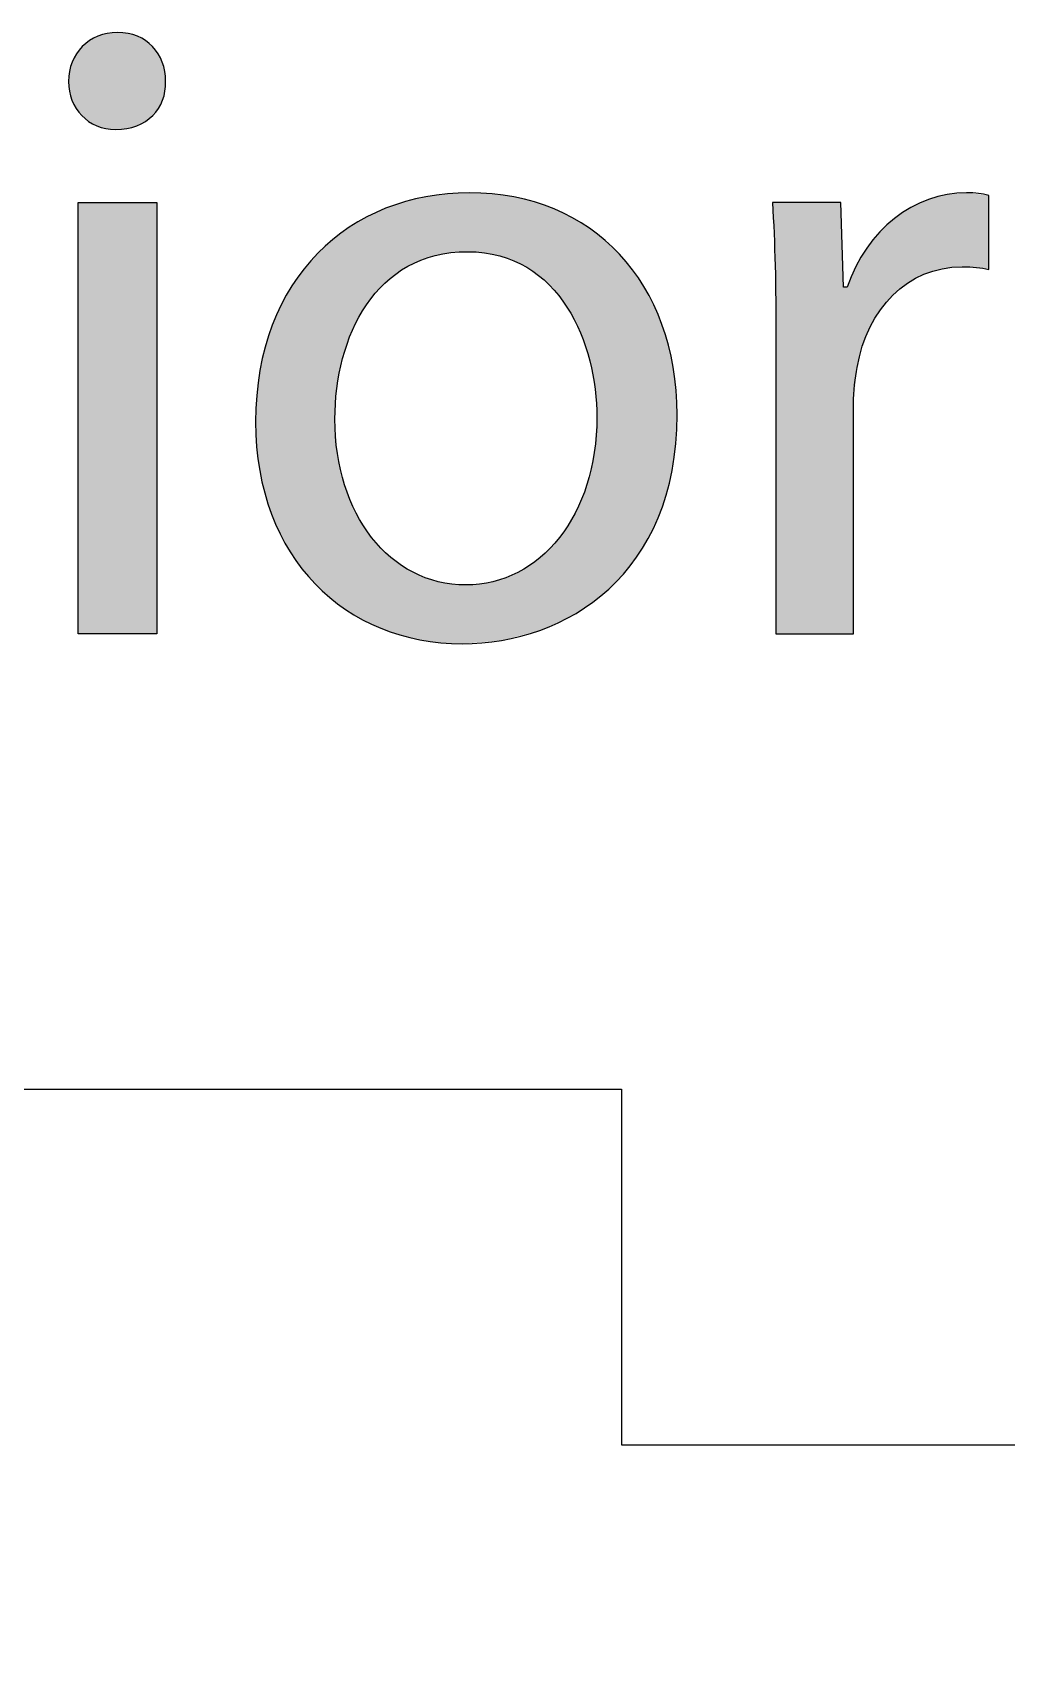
# Model space of a CAD drawing. Extents: x 28 to 546, y -814 to -28.
# Drawn here: x 145.02 to 172.4, y -630.51 to -584.95 of the extents above; entities that cross this region are included whole.
import ezdxf

# ---------------------------------------------------------------- set-up
doc = ezdxf.new("R2010")
doc.units = 0
doc.layers.add('LAYER_1', color=7, linetype='CONTINUOUS')

# ---------------------------------------------------------------- blocks, each defined once
blk = doc.blocks.new('*U46')
at = {"layer": 'LAYER_1', "color": 250}
for points in [[(146.95, -587.621), (146.858, -585.057), (146.95, -585.024)], [(146.986, -587.63), (146.95, -585.024), (146.986, -585.012)], [(146.95, -587.621), (146.95, -585.024), (146.986, -587.63)], [(147.081, -587.654), (146.986, -585.012), (147.081, -584.988)], [(146.986, -587.63), (146.986, -585.012), (147.081, -587.654)], [(147.122, -587.66), (147.081, -584.988), (147.122, -584.978)], [(147.081, -587.654), (147.081, -584.988), (147.122, -587.66)], [(147.218, -587.674), (147.122, -584.978), (147.218, -584.965)], [(147.122, -587.66), (147.122, -584.978), (147.218, -587.674)], [(147.263, -587.676), (147.218, -584.965), (147.263, -584.958)], [(147.218, -587.674), (147.218, -584.965), (147.263, -587.676)], [(147.361, -587.681), (147.263, -584.958), (147.361, -584.953)], [(147.263, -587.676), (147.263, -584.958), (147.361, -587.681)], [(147.411, -587.679), (147.361, -584.953), (147.411, -584.951)], [(146.309, -587.172), (146.258, -585.551), (146.309, -585.481)], [(146.322, -587.191), (146.309, -585.481), (146.322, -585.463)], [(146.309, -587.172), (146.309, -585.481), (146.322, -587.191)], [(146.335, -587.205), (146.322, -585.463), (146.335, -585.446)], [(146.322, -587.191), (146.322, -585.463), (146.335, -587.205)], [(146.406, -587.287), (146.335, -585.446), (146.406, -585.366)], [(146.335, -587.205), (146.335, -585.446), (146.406, -587.287)], [(146.422, -587.301), (146.406, -585.366), (146.422, -585.349)], [(146.406, -587.287), (146.406, -585.366), (146.422, -587.301)], [(146.498, -587.374), (146.422, -585.349), (146.498, -585.278)], [(146.422, -587.301), (146.422, -585.349), (146.498, -587.374)], [(146.518, -587.388), (146.498, -585.278), (146.518, -585.261)], [(146.498, -587.374), (146.498, -585.278), (146.518, -587.388)], [(146.6, -587.451), (146.518, -585.261), (146.6, -585.2)], [(146.518, -587.388), (146.518, -585.261), (146.6, -587.451)], [(146.623, -587.466), (146.6, -585.2), (146.623, -585.182)], [(146.6, -587.451), (146.6, -585.2), (146.623, -587.466)], [(146.709, -587.519), (146.623, -585.182), (146.709, -585.131)], [(146.623, -587.466), (146.623, -585.182), (146.709, -587.519)], [(146.736, -587.532), (146.709, -585.131), (146.736, -585.114)], [(146.709, -587.519), (146.709, -585.131), (146.736, -587.532)], [(146.826, -587.575), (146.736, -585.114), (146.826, -585.072)], [(146.736, -587.532), (146.736, -585.114), (146.826, -587.575)], [(146.858, -587.587), (146.826, -585.072), (146.858, -585.057)], [(146.826, -587.575), (146.826, -585.072), (146.858, -587.587)], [(146.858, -587.587), (146.858, -585.057), (146.95, -587.621)], [(146.089, -586.732), (146.06, -586.046), (146.089, -585.923)], [(146.092, -586.74), (146.089, -585.923), (146.092, -585.913)], [(146.089, -586.732), (146.089, -585.923), (146.092, -586.74)], [(146.132, -586.857), (146.092, -585.913), (146.132, -585.798)], [(146.092, -586.74), (146.092, -585.913), (146.132, -586.857)], [(146.136, -586.866), (146.132, -585.798), (146.136, -585.786)], [(146.132, -586.857), (146.132, -585.798), (146.136, -586.866)], [(146.185, -586.975), (146.136, -585.786), (146.185, -585.679)], [(146.136, -586.866), (146.136, -585.786), (146.185, -586.975)], [(146.191, -586.987), (146.185, -585.679), (146.191, -585.665)], [(146.185, -586.975), (146.185, -585.679), (146.191, -586.987)], [(146.249, -587.087), (146.191, -585.665), (146.249, -585.567)], [(146.191, -586.987), (146.191, -585.665), (146.249, -587.087)], [(146.258, -587.1), (146.249, -585.567), (146.258, -585.551)], [(146.249, -587.087), (146.249, -585.567), (146.258, -587.1)], [(146.258, -587.1), (146.258, -585.551), (146.309, -587.172)], [(146.04, -586.467), (146.033, -586.328), (146.04, -586.191)], [(146.058, -586.602), (146.04, -586.185), (146.058, -586.054)], [(146.04, -586.47), (146.04, -586.191), (146.04, -586.185)], [(146.04, -586.47), (146.04, -586.185), (146.058, -586.602)], [(146.04, -586.467), (146.04, -586.191), (146.04, -586.47)], [(146.06, -586.607), (146.058, -586.054), (146.06, -586.046)], [(146.058, -586.602), (146.058, -586.054), (146.06, -586.607)], [(146.06, -586.607), (146.06, -586.046), (146.089, -586.732)]]:
    blk.add_solid(points, dxfattribs=at)
at = {"layer": 'LAYER_1', "color": 250, "extrusion": (0, 0, -1)}
for points in [[(-147.361, -587.681), (-147.361, -584.953), (-147.411, -587.679)], [(-147.411, -587.679), (-147.411, -584.951), (-147.521, -587.674)], [(-147.521, -587.674), (-147.411, -584.951), (-147.521, -584.956)], [(-147.521, -587.674), (-147.521, -584.956), (-147.562, -587.669)], [(-147.562, -587.669), (-147.521, -584.956), (-147.562, -584.958)], [(-147.562, -587.669), (-147.562, -584.958), (-147.674, -587.654)], [(-147.674, -587.654), (-147.562, -584.958), (-147.674, -584.974)], [(-147.674, -587.654), (-147.674, -584.974), (-147.706, -587.646)], [(-147.706, -587.646), (-147.674, -584.974), (-147.706, -584.978)], [(-147.706, -587.646), (-147.706, -584.978), (-147.818, -587.621)], [(-147.818, -587.621), (-147.706, -584.978), (-147.818, -585.006)], [(-147.818, -587.621), (-147.818, -585.006), (-147.843, -587.612)], [(-147.843, -587.612), (-147.818, -585.006), (-147.843, -585.012)], [(-147.843, -587.612), (-147.843, -585.012), (-147.953, -587.575)], [(-147.953, -587.575), (-147.843, -585.012), (-147.953, -585.051)], [(-147.953, -587.575), (-147.953, -585.051), (-147.971, -587.567)], [(-147.971, -587.567), (-147.953, -585.051), (-147.971, -585.057)], [(-147.971, -587.567), (-147.971, -585.057), (-148.08, -587.519)], [(-148.08, -587.519), (-147.971, -585.057), (-148.08, -585.109)], [(-148.08, -587.519), (-148.08, -585.109), (-148.091, -587.512)], [(-148.091, -587.512), (-148.08, -585.109), (-148.091, -585.114)], [(-148.091, -587.512), (-148.091, -585.114), (-148.196, -587.451)], [(-148.196, -587.451), (-148.091, -585.114), (-148.196, -585.179)], [(-148.196, -587.451), (-148.196, -585.179), (-148.202, -587.447)], [(-148.202, -587.447), (-148.196, -585.179), (-148.202, -585.182)], [(-148.202, -587.447), (-148.202, -585.182), (-148.303, -587.374)], [(-148.303, -587.374), (-148.202, -585.182), (-148.303, -585.26)], [(-148.303, -587.374), (-148.303, -585.26), (-148.304, -587.373)], [(-148.304, -587.373), (-148.303, -585.26), (-148.304, -585.261)], [(-148.304, -587.373), (-148.304, -585.261), (-148.397, -587.289)], [(-148.397, -587.289), (-148.304, -585.261), (-148.397, -585.349)], [(-148.397, -587.289), (-148.397, -585.349), (-148.4, -587.287)], [(-148.4, -587.287), (-148.397, -585.349), (-148.4, -585.352)], [(-148.4, -587.287), (-148.4, -585.352), (-148.48, -587.198)], [(-148.48, -587.198), (-148.4, -585.352), (-148.48, -585.446)], [(-148.48, -587.198), (-148.48, -585.446), (-148.486, -587.191)], [(-148.486, -587.191), (-148.48, -585.446), (-148.486, -585.455)], [(-148.486, -587.191), (-148.486, -585.455), (-148.513, -587.154)], [(-148.513, -587.154), (-148.486, -585.455), (-148.513, -585.493)], [(-148.513, -587.154), (-148.513, -585.493), (-148.553, -587.098)], [(-148.553, -587.098), (-148.513, -585.493), (-148.553, -585.551)], [(-148.553, -587.098), (-148.553, -585.551), (-148.562, -587.087)], [(-148.562, -587.087), (-148.553, -585.551), (-148.562, -585.567)], [(-148.562, -587.087), (-148.562, -585.567), (-148.616, -586.992)], [(-148.616, -586.992), (-148.562, -585.567), (-148.616, -585.665)], [(-148.616, -586.992), (-148.616, -585.665), (-148.626, -586.975)], [(-148.626, -586.975), (-148.616, -585.665), (-148.626, -585.687)], [(-148.626, -586.975), (-148.626, -585.687), (-148.668, -586.879)], [(-148.668, -586.879), (-148.626, -585.687), (-148.668, -585.786)], [(-148.668, -586.879), (-148.668, -585.786), (-148.678, -586.857)], [(-148.678, -586.857), (-148.668, -585.786), (-148.678, -585.816)], [(-148.678, -586.857), (-148.678, -585.816), (-148.709, -586.76)], [(-148.709, -586.76), (-148.678, -585.816), (-148.709, -585.913)], [(-148.709, -586.76), (-148.709, -585.913), (-148.718, -586.732)], [(-148.718, -586.732), (-148.709, -585.913), (-148.718, -585.953)], [(-148.718, -586.732), (-148.718, -585.953), (-148.739, -586.636)], [(-148.739, -586.636), (-148.718, -585.953), (-148.739, -586.046)], [(-148.739, -586.636), (-148.739, -586.046), (-148.746, -586.602)], [(-148.746, -586.602), (-148.739, -586.046), (-148.746, -586.101)], [(-148.746, -586.602), (-148.746, -586.101), (-148.757, -586.504)], [(-148.757, -586.504), (-148.746, -586.101), (-148.757, -586.185)], [(-148.757, -586.504), (-148.757, -586.185), (-148.761, -586.467)], [(-148.761, -586.467), (-148.757, -586.185), (-148.761, -586.282)], [(-148.761, -586.467), (-148.761, -586.282), (-148.763, -586.328)], [(-146.309, -601.857), (-146.309, -589.735), (-146.322, -601.857)], [(-146.322, -601.857), (-146.309, -589.735), (-146.322, -589.735)], [(-146.322, -601.857), (-146.322, -589.735), (-146.335, -601.857)], [(-146.335, -601.857), (-146.322, -589.735), (-146.335, -589.735)], [(-146.335, -601.857), (-146.335, -589.735), (-146.406, -601.857)], [(-146.406, -601.857), (-146.335, -589.735), (-146.406, -589.735)], [(-146.406, -601.857), (-146.406, -589.735), (-146.422, -601.857)], [(-146.422, -601.857), (-146.406, -589.735), (-146.422, -589.735)], [(-146.422, -601.857), (-146.422, -589.735), (-146.498, -601.857)], [(-146.498, -601.857), (-146.422, -589.735), (-146.498, -589.735)], [(-146.498, -601.857), (-146.498, -589.735), (-146.518, -601.857)], [(-146.518, -601.857), (-146.498, -589.735), (-146.518, -589.735)], [(-146.518, -601.857), (-146.518, -589.735), (-146.6, -601.857)], [(-146.6, -601.857), (-146.518, -589.735), (-146.6, -589.735)], [(-146.6, -601.857), (-146.6, -589.735), (-146.623, -601.857)], [(-146.623, -601.857), (-146.6, -589.735), (-146.623, -589.735)], [(-146.623, -601.857), (-146.623, -589.735), (-146.709, -601.857)], [(-146.709, -601.857), (-146.623, -589.735), (-146.709, -589.735)], [(-146.709, -601.857), (-146.709, -589.735), (-146.736, -601.857)], [(-146.736, -601.857), (-146.709, -589.735), (-146.736, -589.735)], [(-146.736, -601.857), (-146.736, -589.735), (-146.826, -601.857)], [(-146.826, -601.857), (-146.736, -589.735), (-146.826, -589.735)], [(-146.826, -601.857), (-146.826, -589.735), (-146.858, -601.857)], [(-146.858, -601.857), (-146.826, -589.735), (-146.858, -589.735)], [(-146.858, -601.857), (-146.858, -589.735), (-146.95, -601.857)], [(-146.95, -601.857), (-146.858, -589.735), (-146.95, -589.735)], [(-146.95, -601.857), (-146.95, -589.735), (-146.986, -601.857)], [(-146.986, -601.857), (-146.95, -589.735), (-146.986, -589.735)], [(-146.986, -601.857), (-146.986, -589.735), (-147.081, -601.857)], [(-147.081, -601.857), (-146.986, -589.735), (-147.081, -589.735)], [(-147.081, -601.857), (-147.081, -589.735), (-147.122, -601.857)], [(-147.122, -601.857), (-147.081, -589.735), (-147.122, -589.735)], [(-147.122, -601.857), (-147.122, -589.735), (-147.218, -601.857)], [(-147.218, -601.857), (-147.122, -589.735), (-147.218, -589.735)], [(-147.218, -601.857), (-147.218, -589.735), (-147.263, -601.857)], [(-147.263, -601.857), (-147.218, -589.735), (-147.263, -589.735)], [(-147.263, -601.857), (-147.263, -589.735), (-147.361, -601.857)], [(-147.361, -601.857), (-147.263, -589.735), (-147.361, -589.735)], [(-147.361, -601.857), (-147.361, -589.735), (-147.411, -601.857)], [(-147.411, -601.857), (-147.361, -589.735), (-147.411, -589.735)], [(-147.411, -601.857), (-147.411, -589.735), (-147.521, -601.857)], [(-147.521, -601.857), (-147.411, -589.735), (-147.521, -589.735)], [(-147.521, -601.857), (-147.521, -589.735), (-147.562, -601.857)], [(-147.562, -601.857), (-147.521, -589.735), (-147.562, -589.735)], [(-147.562, -601.857), (-147.562, -589.735), (-147.674, -601.857)], [(-147.674, -601.857), (-147.562, -589.735), (-147.674, -589.735)], [(-147.674, -601.857), (-147.674, -589.735), (-147.706, -601.857)], [(-147.706, -601.857), (-147.674, -589.735), (-147.706, -589.735)], [(-147.706, -601.857), (-147.706, -589.735), (-147.818, -601.857)], [(-147.818, -601.857), (-147.706, -589.735), (-147.818, -589.735)], [(-147.818, -601.857), (-147.818, -589.735), (-147.843, -601.857)], [(-147.843, -601.857), (-147.818, -589.735), (-147.843, -589.735)], [(-147.843, -601.857), (-147.843, -589.735), (-147.953, -601.857)], [(-147.953, -601.857), (-147.843, -589.735), (-147.953, -589.735)], [(-147.953, -601.857), (-147.953, -589.735), (-147.971, -601.857)], [(-147.971, -601.857), (-147.953, -589.735), (-147.971, -589.735)], [(-147.971, -601.857), (-147.971, -589.735), (-148.08, -601.857)], [(-148.08, -601.857), (-147.971, -589.735), (-148.08, -589.735)], [(-148.08, -601.857), (-148.08, -589.735), (-148.091, -601.857)], [(-148.091, -601.857), (-148.08, -589.735), (-148.091, -589.735)], [(-148.091, -601.857), (-148.091, -589.735), (-148.196, -601.857)], [(-148.196, -601.857), (-148.091, -589.735), (-148.196, -589.735)], [(-148.196, -601.857), (-148.196, -589.735), (-148.202, -601.857)], [(-148.202, -601.857), (-148.196, -589.735), (-148.202, -589.735)], [(-148.202, -601.857), (-148.202, -589.735), (-148.303, -601.857)], [(-148.303, -601.857), (-148.202, -589.735), (-148.303, -589.735)], [(-148.303, -601.857), (-148.303, -589.735), (-148.304, -601.857)], [(-148.304, -601.857), (-148.303, -589.735), (-148.304, -589.735)], [(-148.304, -601.857), (-148.304, -589.735), (-148.397, -601.857)], [(-148.397, -601.857), (-148.304, -589.735), (-148.397, -589.735)], [(-148.397, -601.857), (-148.397, -589.735), (-148.4, -601.857)], [(-148.4, -601.857), (-148.397, -589.735), (-148.4, -589.735)], [(-148.4, -601.857), (-148.4, -589.735), (-148.48, -601.857)], [(-148.48, -601.857), (-148.4, -589.735), (-148.48, -589.735)], [(-148.48, -601.857), (-148.48, -589.735), (-148.486, -601.857)], [(-148.486, -601.857), (-148.48, -589.735), (-148.486, -589.735)], [(-148.486, -601.857), (-148.486, -589.735), (-148.513, -601.857)], [(-148.513, -601.857), (-148.486, -589.735), (-148.513, -589.735)]]:
    blk.add_solid(points, dxfattribs=at)
blk = doc.blocks.new('*U47')
at = {"layer": 'LAYER_1', "color": 250}
for points in [[(156.065, -591.311), (155.943, -589.602), (156.065, -589.574)], [(156.082, -591.305), (156.065, -589.574), (156.082, -589.569)], [(156.346, -591.22), (156.082, -589.569), (156.346, -589.533)], [(156.428, -591.205), (156.346, -589.533), (156.428, -589.522)], [(156.498, -591.192), (156.428, -589.522), (156.498, -589.512)], [(156.684, -591.158), (156.498, -589.512), (156.684, -589.487)], [(156.783, -591.14), (156.684, -589.487), (156.783, -589.483)], [(156.808, -591.139), (156.783, -589.483), (156.808, -589.481)], [(157.104, -591.121), (156.808, -589.481), (157.104, -589.468)], [(157.204, -591.116), (157.104, -589.468), (157.204, -589.464)], [(157.254, -591.113), (157.204, -589.464), (157.254, -589.462)], [(157.304, -591.116), (157.254, -589.462), (157.304, -589.459)], [(157.254, -591.113), (157.254, -589.462), (157.304, -591.116)], [(157.304, -591.116), (157.304, -589.459), (157.592, -591.134)], [(157.592, -591.134), (157.592, -589.472), (157.724, -591.142)], [(157.724, -591.142), (157.724, -589.479), (157.944, -591.186)], [(157.944, -591.186), (157.944, -589.489), (157.966, -591.19)], [(157.966, -591.19), (157.966, -589.492), (158.158, -591.229)], [(158.158, -591.229), (158.158, -589.519), (158.205, -591.245)], [(158.205, -591.245), (158.205, -589.526), (158.325, -591.286)], [(158.325, -591.286), (158.325, -589.543), (158.555, -591.366)], [(158.555, -591.366), (158.555, -589.575), (158.557, -591.367)], [(158.557, -591.367), (158.557, -589.576), (158.667, -591.423)], [(154.655, -592.283), (154.556, -590.074), (154.655, -590.029)], [(154.812, -592.118), (154.655, -590.029), (154.812, -589.957)], [(154.929, -591.995), (154.812, -589.957), (154.929, -589.904)], [(154.812, -592.118), (154.812, -589.957), (154.812, -589.957)], [(154.949, -591.978), (154.929, -589.904), (154.949, -589.894)], [(155.093, -591.859), (154.949, -589.894), (155.093, -589.846)], [(155.235, -591.741), (155.093, -589.846), (155.235, -589.797)], [(155.349, -591.667), (155.235, -589.797), (155.349, -589.758)], [(155.396, -591.637), (155.349, -589.758), (155.396, -589.742)], [(155.503, -591.568), (155.396, -589.742), (155.503, -589.706)], [(155.572, -591.524), (155.503, -589.706), (155.572, -589.689)], [(155.72, -591.455), (155.572, -589.689), (155.72, -589.655)], [(155.912, -591.364), (155.72, -589.655), (155.912, -589.609)], [(155.943, -591.35), (155.912, -589.609), (155.943, -589.602)], [(158.667, -591.423), (158.667, -589.603), (158.921, -591.552)], [(158.921, -591.552), (158.921, -589.665), (158.99, -591.6)], [(158.99, -591.6), (158.99, -589.682), (159.136, -591.7)], [(159.136, -591.7), (159.136, -589.717), (159.251, -591.779)], [(159.251, -591.779), (159.251, -589.758), (159.284, -591.809)], [(159.284, -591.809), (159.284, -589.77), (159.294, -591.818)], [(159.294, -591.818), (159.294, -589.773), (159.548, -592.045)], [(159.548, -592.045), (159.548, -589.864), (159.575, -592.076)], [(159.575, -592.076), (159.575, -589.874), (159.685, -592.199)], [(159.685, -592.199), (159.685, -589.913), (159.803, -592.332)], [(159.803, -592.332), (159.803, -589.969), (159.813, -592.344)], [(159.813, -592.344), (159.813, -589.974), (159.834, -592.373)], [(159.834, -592.373), (159.834, -589.984), (160.047, -592.672)], [(153.927, -593.574), (153.823, -590.503), (153.927, -590.426)], [(154.016, -593.319), (153.927, -590.426), (154.016, -590.374)], [(154.119, -593.11), (154.016, -590.374), (154.119, -590.313)], [(154.199, -592.949), (154.119, -590.313), (154.199, -590.267)], [(154.302, -592.781), (154.199, -590.267), (154.302, -590.206)], [(154.324, -592.745), (154.302, -590.206), (154.324, -590.193)], [(154.412, -592.603), (154.324, -590.193), (154.412, -590.142)], [(154.423, -592.588), (154.412, -590.142), (154.423, -590.135)], [(154.556, -592.414), (154.423, -590.135), (154.556, -590.074)], [(160.047, -592.672), (160.047, -590.086), (160.068, -592.712)], [(160.068, -592.712), (160.068, -590.096), (160.201, -592.967)], [(160.201, -592.967), (160.201, -590.159), (160.276, -593.111)], [(160.276, -593.111), (160.276, -590.206), (160.302, -593.161)], [(160.302, -593.161), (160.302, -590.222), (160.424, -593.395)], [(160.424, -593.395), (160.424, -590.297), (160.607, -593.942)], [(160.607, -593.942), (160.607, -590.41), (160.681, -594.165)], [(160.681, -594.165), (160.681, -590.455), (160.685, -594.177)], [(160.685, -594.177), (160.685, -590.458), (160.776, -594.66)], [(153.378, -600.834), (153.04, -591.156), (153.378, -590.847)], [(153.466, -600.9), (153.378, -590.847), (153.466, -590.767)], [(153.378, -600.834), (153.378, -590.847), (153.466, -600.9)], [(153.522, -600.943), (153.466, -590.767), (153.522, -590.725)], [(153.466, -600.9), (153.466, -590.767), (153.522, -600.943)], [(153.576, -594.957), (153.522, -590.725), (153.576, -590.685)], [(153.592, -594.873), (153.576, -590.685), (153.592, -590.673)], [(153.739, -594.113), (153.592, -590.673), (153.739, -590.565)], [(153.795, -593.954), (153.739, -590.565), (153.795, -590.524)], [(153.823, -593.872), (153.795, -590.524), (153.823, -590.503)], [(160.776, -594.66), (160.776, -590.529), (160.814, -594.861)], [(160.814, -594.861), (160.814, -590.559), (160.837, -594.981)], [(160.837, -594.981), (160.837, -590.576), (160.886, -595.771)], [(152.968, -600.452), (152.654, -591.593), (152.968, -591.238)], [(153.04, -600.519), (152.968, -591.238), (153.04, -591.156)], [(152.968, -600.452), (152.968, -591.238), (153.04, -600.519)], [(153.04, -600.519), (153.04, -591.156), (153.378, -600.834)], [(152.597, -600.024), (152.31, -592.077), (152.597, -591.674)], [(152.654, -600.09), (152.597, -591.674), (152.654, -591.593)], [(152.597, -600.024), (152.597, -591.674), (152.654, -600.09)], [(152.654, -600.09), (152.654, -591.593), (152.968, -600.452)], [(152.267, -599.554), (152.011, -592.605), (152.267, -592.154)], [(152.31, -599.616), (152.267, -592.154), (152.31, -592.077)], [(152.267, -599.554), (152.267, -592.154), (152.31, -599.616)], [(152.31, -599.616), (152.31, -592.077), (152.597, -600.024)], [(151.98, -599.041), (151.76, -593.179), (151.98, -592.677)], [(152.011, -599.097), (151.98, -592.677), (152.011, -592.605)], [(151.98, -599.041), (151.98, -592.677), (152.011, -599.097)], [(152.011, -599.097), (152.011, -592.605), (152.267, -599.554)], [(151.76, -598.535), (151.74, -593.243), (151.76, -593.179)], [(151.76, -598.535), (151.76, -593.179), (151.98, -599.041)], [(151.74, -598.488), (151.56, -593.796), (151.74, -593.243)], [(151.74, -598.488), (151.74, -593.243), (151.76, -598.535)], [(151.548, -597.895), (151.414, -594.455), (151.548, -593.85)], [(151.56, -597.932), (151.548, -593.85), (151.56, -593.796)], [(151.548, -597.895), (151.548, -593.85), (151.56, -597.932)], [(151.56, -597.932), (151.56, -593.796), (151.74, -598.488)], [(151.408, -597.265), (151.324, -595.155), (151.408, -594.498)], [(151.414, -597.29), (151.408, -594.498), (151.414, -594.455)], [(151.408, -597.265), (151.408, -594.498), (151.414, -597.29)], [(151.414, -597.29), (151.414, -594.455), (151.548, -597.895)], [(151.322, -596.598), (151.293, -595.896), (151.322, -595.19)], [(151.324, -596.609), (151.322, -595.19), (151.324, -595.155)], [(151.322, -596.598), (151.322, -595.19), (151.324, -596.609)], [(151.324, -596.609), (151.324, -595.155), (151.408, -597.265)], [(153.522, -600.943), (153.522, -595.821), (153.576, -600.983)], [(160.886, -600.872), (160.837, -596.446), (160.886, -595.771)], [(153.576, -600.983), (153.576, -596.559), (153.592, -600.996)], [(153.592, -600.996), (153.592, -596.784), (153.739, -601.107)], [(160.814, -600.932), (160.776, -596.922), (160.814, -596.757)], [(160.837, -600.913), (160.814, -596.757), (160.837, -596.446)], [(160.685, -601.024), (160.681, -597.336), (160.685, -597.319)], [(160.776, -600.963), (160.685, -597.319), (160.776, -596.922)], [(153.739, -601.107), (153.739, -597.426), (153.795, -601.149)], [(153.795, -601.149), (153.795, -597.669), (153.823, -601.17)], [(153.823, -601.17), (153.823, -597.74), (153.927, -601.233)], [(160.607, -601.076), (160.424, -598.102), (160.607, -597.659)], [(160.681, -601.027), (160.607, -597.659), (160.681, -597.336)], [(153.927, -601.233), (153.927, -597.993), (154.016, -601.286)], [(154.016, -601.286), (154.016, -598.211), (154.119, -601.348)], [(160.424, -601.197), (160.302, -598.398), (160.424, -598.102)], [(154.119, -601.348), (154.119, -598.462), (154.199, -601.396)], [(154.199, -601.396), (154.199, -598.601), (154.302, -601.458)], [(160.201, -601.332), (160.068, -598.82), (160.201, -598.591)], [(160.276, -601.292), (160.201, -598.591), (160.276, -598.461)], [(160.302, -601.279), (160.276, -598.461), (160.302, -598.398)], [(154.302, -601.458), (154.302, -598.781), (154.324, -601.469)], [(154.324, -601.469), (154.324, -598.819), (154.412, -601.51)], [(154.412, -601.51), (154.412, -598.943), (154.423, -601.515)], [(154.423, -601.515), (154.423, -598.959), (154.556, -601.577)], [(154.556, -601.577), (154.556, -599.146), (154.655, -601.624)], [(159.834, -601.527), (159.813, -599.173), (159.834, -599.149)], [(160.047, -601.414), (159.834, -599.149), (160.047, -598.85)], [(160.068, -601.402), (160.047, -598.85), (160.068, -598.82)], [(154.655, -601.624), (154.655, -599.261), (154.812, -601.697)], [(154.812, -601.697), (154.812, -599.443), (154.812, -601.698)], [(154.812, -601.698), (154.812, -599.443), (154.929, -601.738)], [(154.929, -601.738), (154.929, -599.552), (154.949, -601.746)], [(154.949, -601.746), (154.949, -599.571), (155.093, -601.796)], [(159.548, -601.648), (159.294, -599.71), (159.548, -599.472)], [(159.575, -601.637), (159.548, -599.472), (159.575, -599.447)], [(159.685, -601.592), (159.575, -599.447), (159.685, -599.321)], [(159.803, -601.543), (159.685, -599.321), (159.803, -599.186)], [(159.813, -601.538), (159.803, -599.186), (159.813, -599.173)], [(155.093, -601.796), (155.093, -599.706), (155.235, -601.846)], [(155.235, -601.846), (155.235, -599.813), (155.349, -601.886)], [(155.349, -601.886), (155.349, -599.899), (155.396, -601.897)], [(155.396, -601.897), (155.396, -599.934), (155.503, -601.923)], [(155.503, -601.923), (155.503, -599.998), (155.572, -601.94)], [(155.572, -601.94), (155.572, -600.038), (155.72, -601.976)], [(158.921, -601.853), (158.667, -600.128), (158.921, -599.979)], [(158.99, -601.835), (158.921, -599.979), (158.99, -599.938)], [(159.136, -601.797), (158.99, -599.938), (159.136, -599.829)], [(159.251, -601.766), (159.136, -599.829), (159.251, -599.742)], [(159.284, -601.758), (159.251, -599.742), (159.284, -599.718)], [(159.294, -601.754), (159.284, -599.718), (159.294, -599.71)], [(155.72, -601.976), (155.72, -600.126), (155.912, -602.022)], [(155.912, -602.022), (155.912, -600.21), (155.943, -602.027)], [(155.943, -602.027), (155.943, -600.224), (156.065, -602.044)], [(156.065, -602.044), (156.065, -600.278), (156.082, -602.046)], [(156.082, -602.046), (156.082, -600.283), (156.346, -602.084)], [(156.346, -602.084), (156.346, -600.364), (156.428, -602.095)], [(156.428, -602.095), (156.428, -600.389), (156.498, -602.105)], [(156.498, -602.105), (156.498, -600.402), (156.684, -602.114)], [(156.684, -602.114), (156.684, -600.435), (156.783, -602.118)], [(156.783, -602.118), (156.783, -600.453), (156.808, -602.119)], [(156.808, -602.119), (156.808, -600.457), (157.104, -602.133)], [(157.254, -602.12), (157.204, -600.48), (157.254, -600.477)], [(157.304, -602.116), (157.254, -600.477), (157.304, -600.474)], [(157.592, -602.092), (157.304, -600.474), (157.592, -600.457)], [(157.724, -602.081), (157.592, -600.457), (157.724, -600.433)], [(157.944, -602.062), (157.724, -600.433), (157.944, -600.394)], [(157.966, -602.06), (157.944, -600.394), (157.966, -600.39)], [(158.158, -602.044), (157.966, -600.39), (158.158, -600.331)], [(158.205, -602.04), (158.158, -600.331), (158.205, -600.317)], [(158.325, -602.009), (158.205, -600.317), (158.325, -600.28)], [(158.555, -601.949), (158.325, -600.28), (158.555, -600.178)], [(158.557, -601.948), (158.555, -600.178), (158.557, -600.177)], [(158.667, -601.919), (158.557, -600.177), (158.667, -600.128)]]:
    blk.add_solid(points, dxfattribs=at)
at = {"layer": 'LAYER_1', "color": 250, "extrusion": (0, 0, -1)}
for points in [[(-156.065, -591.311), (-156.065, -589.574), (-156.082, -591.305)], [(-156.082, -591.305), (-156.082, -589.569), (-156.346, -591.22)], [(-156.346, -591.22), (-156.346, -589.533), (-156.428, -591.205)], [(-156.428, -591.205), (-156.428, -589.522), (-156.498, -591.192)], [(-156.498, -591.192), (-156.498, -589.512), (-156.684, -591.158)], [(-156.684, -591.158), (-156.684, -589.487), (-156.783, -591.14)], [(-156.783, -591.14), (-156.783, -589.483), (-156.808, -591.139)], [(-156.808, -591.139), (-156.808, -589.481), (-157.104, -591.121)], [(-157.104, -591.121), (-157.104, -589.468), (-157.204, -591.116)], [(-157.204, -591.116), (-157.204, -589.464), (-157.254, -591.113)], [(-157.592, -591.134), (-157.304, -589.459), (-157.592, -589.472)], [(-157.724, -591.142), (-157.592, -589.472), (-157.724, -589.479)], [(-157.944, -591.186), (-157.724, -589.479), (-157.944, -589.489)], [(-157.966, -591.19), (-157.944, -589.489), (-157.966, -589.492)], [(-158.158, -591.229), (-157.966, -589.492), (-158.158, -589.519)], [(-158.205, -591.245), (-158.158, -589.519), (-158.205, -589.526)], [(-158.325, -591.286), (-158.205, -589.526), (-158.325, -589.543)], [(-158.555, -591.366), (-158.325, -589.543), (-158.555, -589.575)], [(-158.557, -591.367), (-158.555, -589.575), (-158.557, -589.576)], [(-158.667, -591.423), (-158.557, -589.576), (-158.667, -589.603)], [(-154.655, -592.283), (-154.655, -590.029), (-154.812, -592.118)], [(-154.812, -592.118), (-154.812, -589.957), (-154.812, -592.118)], [(-154.812, -592.118), (-154.812, -589.957), (-154.929, -591.995)], [(-154.929, -591.995), (-154.929, -589.904), (-154.949, -591.978)], [(-154.949, -591.978), (-154.949, -589.894), (-155.093, -591.859)], [(-155.093, -591.859), (-155.093, -589.846), (-155.235, -591.741)], [(-155.235, -591.741), (-155.235, -589.797), (-155.349, -591.667)], [(-155.349, -591.667), (-155.349, -589.758), (-155.396, -591.637)], [(-155.396, -591.637), (-155.396, -589.742), (-155.503, -591.568)], [(-155.503, -591.568), (-155.503, -589.706), (-155.572, -591.524)], [(-155.572, -591.524), (-155.572, -589.689), (-155.72, -591.455)], [(-155.72, -591.455), (-155.72, -589.655), (-155.912, -591.364)], [(-155.912, -591.364), (-155.912, -589.609), (-155.943, -591.35)], [(-155.943, -591.35), (-155.943, -589.602), (-156.065, -591.311)], [(-158.921, -591.552), (-158.667, -589.603), (-158.921, -589.665)], [(-158.99, -591.6), (-158.921, -589.665), (-158.99, -589.682)], [(-159.136, -591.7), (-158.99, -589.682), (-159.136, -589.717)], [(-159.251, -591.779), (-159.136, -589.717), (-159.251, -589.758)], [(-159.284, -591.809), (-159.251, -589.758), (-159.284, -589.77)], [(-159.294, -591.818), (-159.284, -589.77), (-159.294, -589.773)], [(-159.548, -592.045), (-159.294, -589.773), (-159.548, -589.864)], [(-159.575, -592.076), (-159.548, -589.864), (-159.575, -589.874)], [(-159.685, -592.199), (-159.575, -589.874), (-159.685, -589.913)], [(-159.803, -592.332), (-159.685, -589.913), (-159.803, -589.969)], [(-159.813, -592.344), (-159.803, -589.969), (-159.813, -589.974)], [(-159.834, -592.373), (-159.813, -589.974), (-159.834, -589.984)], [(-160.047, -592.672), (-159.834, -589.984), (-160.047, -590.086)], [(-153.927, -593.574), (-153.927, -590.426), (-154.016, -593.319)], [(-154.016, -593.319), (-154.016, -590.374), (-154.119, -593.11)], [(-154.119, -593.11), (-154.119, -590.313), (-154.199, -592.949)], [(-154.199, -592.949), (-154.199, -590.267), (-154.302, -592.781)], [(-154.302, -592.781), (-154.302, -590.206), (-154.324, -592.745)], [(-154.324, -592.745), (-154.324, -590.193), (-154.412, -592.603)], [(-154.412, -592.603), (-154.412, -590.142), (-154.423, -592.588)], [(-154.423, -592.588), (-154.423, -590.135), (-154.556, -592.414)], [(-154.556, -592.414), (-154.556, -590.074), (-154.655, -592.283)], [(-160.068, -592.712), (-160.047, -590.086), (-160.068, -590.096)], [(-160.201, -592.967), (-160.068, -590.096), (-160.201, -590.159)], [(-160.276, -593.111), (-160.201, -590.159), (-160.276, -590.206)], [(-160.302, -593.161), (-160.276, -590.206), (-160.302, -590.222)], [(-160.424, -593.395), (-160.302, -590.222), (-160.424, -590.297)], [(-160.607, -593.942), (-160.424, -590.297), (-160.607, -590.41)], [(-160.681, -594.165), (-160.607, -590.41), (-160.681, -590.455)], [(-160.685, -594.177), (-160.681, -590.455), (-160.685, -590.458)], [(-160.776, -594.66), (-160.685, -590.458), (-160.776, -590.529)], [(-153.522, -595.821), (-153.522, -590.725), (-153.576, -594.957)], [(-153.576, -594.957), (-153.576, -590.685), (-153.592, -594.873)], [(-153.592, -594.873), (-153.592, -590.673), (-153.739, -594.113)], [(-153.739, -594.113), (-153.739, -590.565), (-153.795, -593.954)], [(-153.795, -593.954), (-153.795, -590.524), (-153.823, -593.872)], [(-153.823, -593.872), (-153.823, -590.503), (-153.927, -593.574)], [(-160.814, -594.861), (-160.776, -590.529), (-160.814, -590.559)], [(-160.837, -594.981), (-160.814, -590.559), (-160.837, -590.576)], [(-160.886, -595.771), (-160.837, -590.576), (-160.886, -590.614)], [(-160.886, -600.872), (-160.886, -590.614), (-161.124, -600.676)], [(-161.124, -600.676), (-160.886, -590.614), (-161.124, -590.799)], [(-161.124, -600.676), (-161.124, -590.799), (-161.221, -600.596)], [(-161.221, -600.596), (-161.124, -590.799), (-161.221, -590.892)], [(-161.221, -600.596), (-161.221, -590.892), (-161.528, -600.282)], [(-161.528, -600.282), (-161.221, -590.892), (-161.528, -591.188)], [(-161.528, -600.282), (-161.528, -591.188), (-161.632, -600.176)], [(-161.632, -600.176), (-161.528, -591.188), (-161.632, -591.311)], [(-161.632, -600.176), (-161.632, -591.311), (-161.891, -599.846)], [(-161.891, -599.846), (-161.632, -591.311), (-161.891, -591.62)], [(-161.891, -599.846), (-161.891, -591.62), (-162.003, -599.703)], [(-162.003, -599.703), (-161.891, -591.62), (-162.003, -591.785)], [(-162.003, -599.703), (-162.003, -591.785), (-162.212, -599.367)], [(-162.212, -599.367), (-162.003, -591.785), (-162.212, -592.094)], [(-162.212, -599.367), (-162.212, -592.094), (-162.331, -599.176)], [(-162.331, -599.176), (-162.212, -592.094), (-162.331, -592.315)], [(-162.331, -599.176), (-162.331, -592.315), (-162.488, -598.847)], [(-162.488, -598.847), (-162.331, -592.315), (-162.488, -592.607)], [(-162.488, -598.847), (-162.488, -592.607), (-162.609, -598.593)], [(-162.609, -598.593), (-162.488, -592.607), (-162.609, -592.897)], [(-162.609, -598.593), (-162.609, -592.897), (-162.718, -598.285)], [(-162.718, -598.285), (-162.609, -592.897), (-162.718, -593.158)], [(-162.718, -598.285), (-162.718, -593.158), (-162.834, -597.955)], [(-162.834, -597.955), (-162.718, -593.158), (-162.834, -593.533)], [(-162.834, -597.955), (-162.834, -593.533), (-162.9, -597.681)], [(-162.9, -597.681), (-162.834, -593.533), (-162.9, -593.744)], [(-162.9, -597.681), (-162.9, -593.744), (-163.001, -597.26)], [(-163.001, -597.26), (-162.9, -593.744), (-163.001, -594.218)], [(-163.001, -597.26), (-163.001, -594.218), (-163.032, -597.033)], [(-163.032, -597.033), (-163.001, -594.218), (-163.032, -594.364)], [(-163.032, -597.033), (-163.032, -594.364), (-163.105, -596.507)], [(-163.105, -596.507), (-163.032, -594.364), (-163.105, -594.948)], [(-163.105, -596.507), (-163.105, -594.948), (-163.113, -596.318)], [(-163.113, -596.318), (-163.105, -594.948), (-163.113, -595.015)], [(-163.113, -596.318), (-163.113, -595.015), (-163.14, -595.696)], [(-153.576, -600.983), (-153.522, -595.821), (-153.576, -596.559)], [(-153.592, -600.996), (-153.576, -596.559), (-153.592, -596.784)], [(-153.739, -601.107), (-153.592, -596.784), (-153.739, -597.426)], [(-160.814, -600.932), (-160.814, -596.757), (-160.837, -600.913)], [(-160.837, -600.913), (-160.837, -596.446), (-160.886, -600.872)], [(-160.685, -601.024), (-160.685, -597.319), (-160.776, -600.963)], [(-160.776, -600.963), (-160.776, -596.922), (-160.814, -600.932)], [(-153.795, -601.149), (-153.739, -597.426), (-153.795, -597.669)], [(-153.823, -601.17), (-153.795, -597.669), (-153.823, -597.74)], [(-153.927, -601.233), (-153.823, -597.74), (-153.927, -597.993)], [(-160.607, -601.076), (-160.607, -597.659), (-160.681, -601.027)], [(-160.681, -601.027), (-160.681, -597.336), (-160.685, -601.024)], [(-154.016, -601.286), (-153.927, -597.993), (-154.016, -598.211)], [(-154.119, -601.348), (-154.016, -598.211), (-154.119, -598.462)], [(-160.424, -601.197), (-160.424, -598.102), (-160.607, -601.076)], [(-154.199, -601.396), (-154.119, -598.462), (-154.199, -598.601)], [(-154.302, -601.458), (-154.199, -598.601), (-154.302, -598.781)], [(-160.201, -601.332), (-160.201, -598.591), (-160.276, -601.292)], [(-160.276, -601.292), (-160.276, -598.461), (-160.302, -601.279)], [(-160.302, -601.279), (-160.302, -598.398), (-160.424, -601.197)], [(-154.324, -601.469), (-154.302, -598.781), (-154.324, -598.819)], [(-154.412, -601.51), (-154.324, -598.819), (-154.412, -598.943)], [(-154.423, -601.515), (-154.412, -598.943), (-154.423, -598.959)], [(-154.556, -601.577), (-154.423, -598.959), (-154.556, -599.146)], [(-154.655, -601.624), (-154.556, -599.146), (-154.655, -599.261)], [(-159.834, -601.527), (-159.834, -599.149), (-160.047, -601.414)], [(-160.047, -601.414), (-160.047, -598.85), (-160.068, -601.402)], [(-160.068, -601.402), (-160.068, -598.82), (-160.201, -601.332)], [(-154.812, -601.697), (-154.655, -599.261), (-154.812, -599.443)], [(-154.812, -601.698), (-154.812, -599.443), (-154.812, -599.443)], [(-154.929, -601.738), (-154.812, -599.443), (-154.929, -599.552)], [(-154.949, -601.746), (-154.929, -599.552), (-154.949, -599.571)], [(-155.093, -601.796), (-154.949, -599.571), (-155.093, -599.706)], [(-159.548, -601.648), (-159.548, -599.472), (-159.575, -601.637)], [(-159.575, -601.637), (-159.575, -599.447), (-159.685, -601.592)], [(-159.685, -601.592), (-159.685, -599.321), (-159.803, -601.543)], [(-159.803, -601.543), (-159.803, -599.186), (-159.813, -601.538)], [(-159.813, -601.538), (-159.813, -599.173), (-159.834, -601.527)], [(-155.235, -601.846), (-155.093, -599.706), (-155.235, -599.813)], [(-155.349, -601.886), (-155.235, -599.813), (-155.349, -599.899)], [(-155.396, -601.897), (-155.349, -599.899), (-155.396, -599.934)], [(-155.503, -601.923), (-155.396, -599.934), (-155.503, -599.998)], [(-155.572, -601.94), (-155.503, -599.998), (-155.572, -600.038)], [(-155.72, -601.976), (-155.572, -600.038), (-155.72, -600.126)], [(-158.921, -601.853), (-158.921, -599.979), (-158.99, -601.835)], [(-158.99, -601.835), (-158.99, -599.938), (-159.136, -601.797)], [(-159.136, -601.797), (-159.136, -599.829), (-159.251, -601.766)], [(-159.251, -601.766), (-159.251, -599.742), (-159.284, -601.758)], [(-159.284, -601.758), (-159.284, -599.718), (-159.294, -601.754)], [(-159.294, -601.754), (-159.294, -599.71), (-159.548, -601.648)], [(-155.912, -602.022), (-155.72, -600.126), (-155.912, -600.21)], [(-155.943, -602.027), (-155.912, -600.21), (-155.943, -600.224)], [(-156.065, -602.044), (-155.943, -600.224), (-156.065, -600.278)], [(-156.082, -602.046), (-156.065, -600.278), (-156.082, -600.283)], [(-156.346, -602.084), (-156.082, -600.283), (-156.346, -600.364)], [(-156.428, -602.095), (-156.346, -600.364), (-156.428, -600.389)], [(-156.498, -602.105), (-156.428, -600.389), (-156.498, -600.402)], [(-156.684, -602.114), (-156.498, -600.402), (-156.684, -600.435)], [(-156.783, -602.118), (-156.684, -600.435), (-156.783, -600.453)], [(-156.808, -602.119), (-156.783, -600.453), (-156.808, -600.457)], [(-157.104, -602.133), (-156.808, -600.457), (-157.104, -600.474)], [(-157.104, -602.133), (-157.104, -600.474), (-157.204, -602.125)], [(-157.204, -602.125), (-157.104, -600.474), (-157.204, -600.48)], [(-157.204, -602.125), (-157.204, -600.48), (-157.254, -602.12)], [(-157.254, -602.12), (-157.254, -600.477), (-157.304, -602.116)], [(-157.304, -602.116), (-157.304, -600.474), (-157.592, -602.092)], [(-157.592, -602.092), (-157.592, -600.457), (-157.724, -602.081)], [(-157.724, -602.081), (-157.724, -600.433), (-157.944, -602.062)], [(-157.944, -602.062), (-157.944, -600.394), (-157.966, -602.06)], [(-157.966, -602.06), (-157.966, -600.39), (-158.158, -602.044)], [(-158.158, -602.044), (-158.158, -600.331), (-158.205, -602.04)], [(-158.205, -602.04), (-158.205, -600.317), (-158.325, -602.009)], [(-158.325, -602.009), (-158.325, -600.28), (-158.555, -601.949)], [(-158.555, -601.949), (-158.555, -600.178), (-158.557, -601.948)], [(-158.557, -601.948), (-158.557, -600.177), (-158.667, -601.919)], [(-158.667, -601.919), (-158.667, -600.128), (-158.921, -601.853)]]:
    blk.add_solid(points, dxfattribs=at)
blk = doc.blocks.new('*U48')
at = {"layer": 'LAYER_1', "color": 250}
for points in [[(170.595, -591.592), (170.21, -589.645), (170.595, -589.544)], [(170.735, -591.579), (170.595, -589.544), (170.735, -589.507)], [(171.155, -591.538), (170.735, -589.507), (171.155, -589.47)], [(171.281, -591.551), (171.155, -589.47), (171.281, -589.459)], [(171.155, -591.538), (171.155, -589.47), (171.281, -591.551)], [(171.281, -591.551), (171.281, -589.459), (171.907, -591.614)], [(165.899, -591.513), (165.899, -589.735), (165.921, -593.517)], [(169.617, -591.998), (169.255, -590.176), (169.617, -589.935)], [(169.715, -591.945), (169.617, -589.935), (169.715, -589.87)], [(170.081, -591.748), (169.715, -589.87), (170.081, -589.704)], [(170.21, -591.709), (170.081, -589.704), (170.21, -589.645)], [(169.208, -592.334), (168.858, -590.542), (169.208, -590.22)], [(169.255, -592.295), (169.208, -590.22), (169.255, -590.176)], [(168.57, -593.229), (168.473, -591.013), (168.57, -590.893)], [(168.839, -592.778), (168.57, -590.893), (168.839, -590.559)], [(168.858, -592.747), (168.839, -590.559), (168.858, -590.542)], [(168.349, -593.772), (168.2, -591.476), (168.349, -591.223)], [(168.473, -593.467), (168.349, -591.223), (168.473, -591.013)], [(168.1, -601.857), (167.924, -592.114), (168.1, -591.693)], [(168.166, -594.715), (168.1, -591.693), (168.166, -591.533)], [(168.2, -594.369), (168.166, -591.533), (168.2, -591.476)]]:
    blk.add_solid(points, dxfattribs=at)
at = {"layer": 'LAYER_1', "color": 250, "extrusion": (0, 0, -1)}
for points in [[(-170.595, -591.592), (-170.595, -589.544), (-170.735, -591.579)], [(-170.735, -591.579), (-170.735, -589.507), (-171.155, -591.538)], [(-171.907, -591.614), (-171.281, -589.459), (-171.907, -589.534)], [(-165.899, -591.513), (-165.82, -589.735), (-165.899, -589.735)], [(-165.921, -593.517), (-165.899, -589.735), (-165.921, -589.735)], [(-165.921, -601.857), (-165.921, -589.735), (-167.749, -601.857)], [(-167.749, -601.857), (-165.921, -589.735), (-167.749, -589.735)], [(-167.749, -601.857), (-167.749, -589.735), (-167.824, -601.857)], [(-167.824, -601.857), (-167.749, -589.735), (-167.824, -592.114)], [(-169.617, -591.998), (-169.617, -589.935), (-169.715, -591.945)], [(-169.715, -591.945), (-169.715, -589.87), (-170.081, -591.748)], [(-170.081, -591.748), (-170.081, -589.704), (-170.21, -591.709)], [(-170.21, -591.709), (-170.21, -589.645), (-170.595, -591.592)], [(-169.208, -592.334), (-169.208, -590.22), (-169.255, -592.295)], [(-169.255, -592.295), (-169.255, -590.176), (-169.617, -591.998)], [(-168.57, -593.229), (-168.57, -590.893), (-168.839, -592.778)], [(-168.839, -592.778), (-168.839, -590.559), (-168.858, -592.747)], [(-168.858, -592.747), (-168.858, -590.542), (-169.208, -592.334)], [(-168.349, -593.772), (-168.349, -591.223), (-168.473, -593.467)], [(-168.473, -593.467), (-168.473, -591.013), (-168.57, -593.229)], [(-168.1, -595.396), (-168.1, -591.693), (-168.166, -594.715)], [(-168.166, -594.715), (-168.166, -591.533), (-168.2, -594.369)], [(-168.2, -594.369), (-168.2, -591.476), (-168.349, -593.772)], [(-167.824, -601.857), (-167.824, -592.114), (-167.924, -601.857)], [(-167.924, -601.857), (-167.824, -592.114), (-167.924, -592.114)], [(-167.924, -601.857), (-167.924, -592.114), (-168.1, -601.857)]]:
    blk.add_solid(points, dxfattribs=at)
blk = doc.blocks.new('BLOCK_5')
at = {"layer": 'LAYER_1'}
blk.add_lwpolyline([(146.309, -601.857), (146.309, -589.735), (148.513, -589.735), (148.513, -601.857), (146.309, -601.857)], dxfattribs=at)
for points, knots in [([(148.763, -586.328), (148.789, -587.08), (148.237, -587.681), (147.361, -587.681), (146.584, -587.681), (146.033, -587.08), (146.033, -586.328), (146.033, -585.552), (146.609, -584.951), (147.411, -584.951), (148.237, -584.951), (148.763, -585.552), (148.763, -586.328)], [0, 0, 0, 0, 1, 1, 1, 2, 2, 2, 3, 3, 3, 4, 4, 4, 4]), ([(163.14, -595.696), (163.14, -600.18), (160.035, -602.133), (157.104, -602.133), (153.823, -602.133), (151.293, -599.728), (151.293, -595.896), (151.293, -591.839), (153.948, -589.459), (157.304, -589.459), (160.786, -589.459), (163.14, -591.989), (163.14, -595.696)], [0, 0, 0, 0, 1, 1, 1, 2, 2, 2, 3, 3, 3, 4, 4, 4, 4]), ([(165.921, -593.517), (165.921, -592.089), (165.895, -590.862), (165.82, -589.735), (165.82, -589.735), (167.749, -589.735), (167.749, -589.735), (167.749, -589.735), (167.824, -592.114), (167.824, -592.114), (167.824, -592.114), (167.924, -592.114), (167.924, -592.114), (168.475, -590.487), (169.803, -589.459), (171.281, -589.459), (171.531, -589.459), (171.706, -589.484), (171.907, -589.534), (171.907, -589.534), (171.907, -591.614), (171.907, -591.614), (171.681, -591.564), (171.456, -591.538), (171.155, -591.538), (169.602, -591.538), (168.5, -592.716), (168.2, -594.369), (168.15, -594.669), (168.1, -595.02), (168.1, -595.396), (168.1, -595.396), (168.1, -601.857), (168.1, -601.857), (168.1, -601.857), (165.921, -601.857), (165.921, -601.857), (165.921, -601.857), (165.921, -593.517), (165.921, -593.517)], [0, 0, 0, 0, 1, 1, 1, 2, 2, 2, 3, 3, 3, 4, 4, 4, 5, 5, 5, 6, 6, 6, 7, 7, 7, 8, 8, 8, 9, 9, 9, 10, 10, 10, 11, 11, 11, 12, 12, 12, 13, 13, 13, 13]), ([(153.522, -595.821), (153.522, -598.476), (155.05, -600.48), (157.204, -600.48), (159.308, -600.48), (160.886, -598.501), (160.886, -595.771), (160.886, -593.717), (159.859, -591.113), (157.254, -591.113), (154.649, -591.113), (153.522, -593.517), (153.522, -595.821)], [0, 0, 0, 0, 1, 1, 1, 2, 2, 2, 3, 3, 3, 4, 4, 4, 4])]:
    blk.add_open_spline(points, degree=3, knots=knots, dxfattribs=at)
at = {"layer": 'LAYER_1', "color": 250}
for name in ['*U46', '*U47', '*U48']:
    blk.add_blockref(name, (0, 0), dxfattribs=at)

msp = doc.modelspace()

# ---------------------------------------------------------------- linework, layer by layer
at = {"layer": 'LAYER_1'}
msp.add_lwpolyline([(101.255, -706.091), (101.255, -684.981), (91.256, -684.981), (91.256, -663.871), (101.255, -663.871), (101.255, -642.76), (91.256, -642.76), (91.256, -614.65), (119.367, -614.65), (119.367, -624.652), (140.473, -624.652), (140.473, -614.65), (161.584, -614.65), (161.584, -624.652), (182.694, -624.652), (182.694, -614.65), (203.815, -614.65)], dxfattribs=at)

# ---------------------------------------------------------------- block references
msp.add_blockref('BLOCK_5', (0, 0), dxfattribs=at)

doc.saveas('drawing.dxf')
